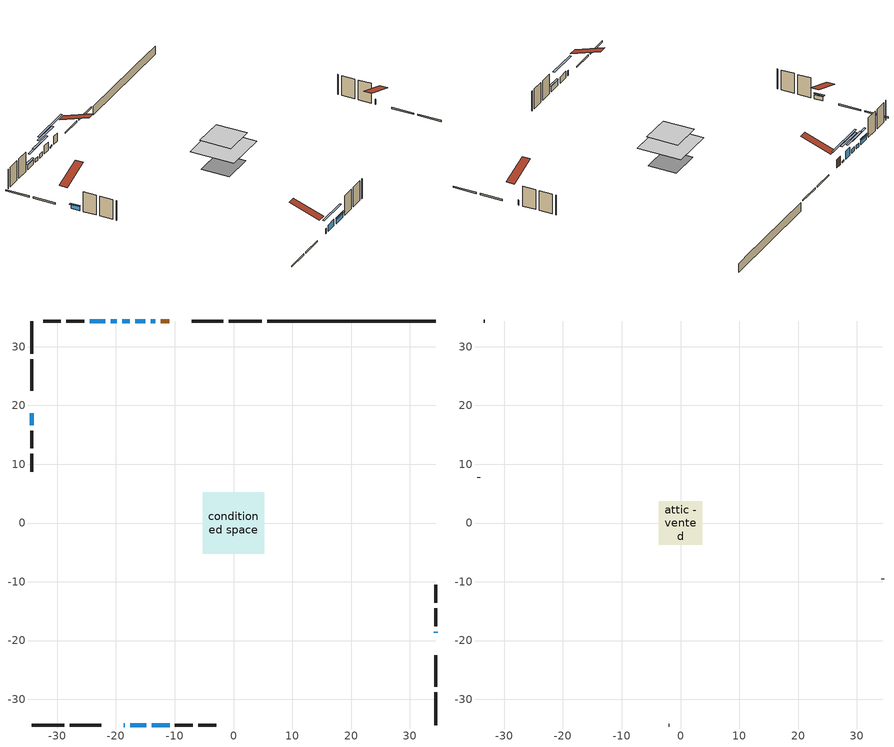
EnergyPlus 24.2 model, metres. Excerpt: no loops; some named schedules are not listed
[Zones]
conditioned space
 floor adiabatic (AdiabaticFloorConstruction): -5.27,-5.27 -5.27,5.27 5.27,5.27 5.27,-5.27 z2.8
 floor foundation (Slab1 construction): -3.81,-3.35 -3.81,3.35 3.81,3.35 3.81,-3.35 z-1.77
 wall outside (RimJoist1 construction): 4.78,34.36 -0.82,34.36 / -34.36,-34.36 -28.76,-34.36 / -34.36,34.36 -34.36,28.76 / 34.36,-34.36 34.36,-28.76 z0.36:0.66
 wall outside (RimJoist2 construction): -1.75,34.36 -7.12,34.36 / -27.83,-34.36 -22.46,-34.36 / -34.36,27.83 -34.36,22.46 / 34.36,-27.83 34.36,-22.46 z0.36:0.66
 wall outside (AdiabaticWallConstruction 1): -10.89,34.36 -12.38,34.36 z0.36:2.39
 wall outside (AdiabaticWallConstruction): -18.69,-34.36 -18.48,-34.36 / 34.36,-18.69 34.36,-18.48 z0.36:1.58; -34.36,18.69 -34.36,16.66 / -17.66,34.36 -18.93,34.36 z0.36:1.38; -13.31,34.36 -14.07,34.36 z0.36:0.72; -15,34.36 -16.73,34.36 z0.36:2.34; -19.86,34.36 -20.87,34.36 z0.36:1.22; -17.55,-34.36 -14.86,-34.36 z0.36:1.94; -21.8,34.36 -24.44,34.36 z0.36:1.56; -13.93,-34.36 -10.88,-34.36 z0.36:1.63
 wall outside (Wall1 construction): -25.36,34.36 -28.42,34.36 / -9.96,-34.36 -6.9,-34.36 / -34.36,15.73 -34.36,12.67 / 34.36,-17.55 34.36,-14.5 z0.36:5.24
 wall outside (Wall2 construction): -29.35,34.36 -32.38,34.36 / -5.97,-34.36 -2.94,-34.36 / -34.36,11.75 -34.36,8.71 / 34.36,-13.57 34.36,-10.53 z0.36:5.24
 wall foundation (FoundationWall1 construction): 5.71,34.36,-1.77 5.71,34.36,0.36 31.5,34.36,0.36 31.5,34.36,0.27 34.36,34.36,0.27 34.36,34.36,-1.77
 window (WindowConstruction 7): -18.69,-34.36 -18.48,-34.36 z0.36:1.58
 window (WindowConstruction 6): -34.36,18.69 -34.36,16.66 z0.36:1.37
 window (WindowConstruction 9): -13.31,34.36 -14.07,34.36 z0.36:0.72
 window (WindowConstruction 8): 34.36,-18.69 34.36,-18.48 z0.36:1.58
 window (WindowConstruction): -15,34.36 -16.73,34.36 z0.36:2.34
 window (WindowConstruction 1): -17.66,34.36 -18.93,34.36 z0.36:1.37
 window (WindowConstruction 2): -19.86,34.36 -20.87,34.36 z0.36:1.22
 window (WindowConstruction 3): -17.55,-34.36 -14.86,-34.36 z0.36:1.94
 window (WindowConstruction 4): -21.8,34.36 -24.43,34.36 z0.36:1.56
 window (WindowConstruction 5): -13.93,-34.36 -10.89,-34.36 z0.36:1.63
 door (Door): -10.89,34.36 -12.38,34.36 z0.36:2.39
 ceiling adiabatic (AdiabaticFloorConstruction): 5.27,-5.27 5.27,5.27 -5.27,5.27 -5.27,-5.27 z2.8
attic - vented
 floor to conditioned space (Floor1 construction Reversed): -3.73,-3.73 -3.73,3.73 3.73,3.73 3.73,-3.73 z5.24
 wall outside (Wall3 construction): -33.31,34.36 -33.43,34.36 / -2.01,-34.36 -1.89,-34.36 / -34.36,7.78 -34.36,7.66 / 34.36,-9.6 34.36,-9.49 z0.36:5.24
 roof outside (Roof1 construction): -9.96,34.36,5.24 -9.96,27.1,7.66 -8.05,27.1,7.66 -8.05,34.36,5.24; -19.62,-34.36,5.24 -19.62,-27.1,7.66 -21.53,-27.1,7.66 -21.53,-34.36,5.24; -34.36,19.62,5.24 -27.1,19.62,7.66 -27.1,21.53,7.66 -34.36,21.53,5.24; 34.36,-19.62,5.24 27.1,-19.62,7.66 27.1,-21.53,7.66 34.36,-21.53,5.24
shading: -34.36,16.46 -34.36,18.89 -34.77,18.89 -34.77,16.46 z1.58; -19,34.36 -8.38,34.36 -8.38,34.77 -19,34.77 z5.65; -19.22,34.36 -12.51,34.36 -12.51,34.77 -19.22,34.77 z4.83; -21.42,34.36 -15.17,34.36 -15.17,34.77 -21.42,34.77 z3.87; -23.36,34.36 -17.37,34.36 -17.37,34.77 -23.36,34.77 z3.71; -12.37,-34.36 -20.04,-34.36 -20.04,-34.77 -12.37,-34.77 z4.43; -24.64,34.36 -21.6,34.36 -21.6,34.77 -24.64,34.77 z1.77; -10.68,-34.36 -14.13,-34.36 -14.13,-34.77 -10.68,-34.77 z1.83
[Building]
Building 1: Terrain=Suburbs
[Site:Location]
Toronto Intl AP_ON: Latitude {deg}=43.68; Longitude {deg}=-79.63; Time Zone {hr}=-5; Elevation {m}=173; Keep Site Location Information=Yes
[Site:GroundTemperature:Shallow]
4.59119, 2.66285, 2.50842, 3.42352, 7.09712, 10.7536, 13.9236, 15.9317, 16.1023, 14.4691, 11.3799, 7.83558
[Site:WaterMainsTemperature]
Calculation Method=Schedule; Temperature Schedule=mains temperature schedule
[Material] Roughness=Rough; Thermal Absorptance=0.9
Name | Thickness {m} | Conductivity {W/m-K} | Density {kg/m3} | Specific Heat {J/kg-K} | Solar Absorptance | Visible Absorptance
asphalt or fiberglass shingles | 0.00635 | 0.162714 | 1121.4 | 1465.45 | 0.4 | 0.4
ceiling loosefill ins | 0.169333 | 0.0480833 | 16.02 | 1046.75 | 0.7 | 0.7
ceiling stud and cavity | 0.1397 | 1.44241 | 65.682 | 1177.47 | 0.7 | 0.7
concrete 4.0 in. | 0.1016 | 1.803125 | 2242.8 | 837.4 | 0.7 | 0.7
concrete 8.0 in. | 0.2032 | 1.803125 | 2242.8 | 837.4 | 0.7 | 0.7
door material | 0.04445 | 0.053851 | 512.64 | 1214.23 | 0.7 | 0.7
exterior vertical ins | 0.0454343 | 0.029427 | 32.04 | 1214.23 | 0.7 | 0.7
floor covering | 0.0127 | 0.0433444 | 54.468 | 1339.84 | 0.6 | 0.6
floor rigid ins; wall rigid ins | 0.512978 | 0.029427 | 32.04 | 1214.23 | 0.7 | 0.7
floor stud and cavity | 0.1397 | 1.75129 | 37.0049 | 1207.88 | 0.7 | 0.7
furniture material conditioned space 1 | 0.1524 | 0.115458 | 640.8 | 1214.23 | 0.6 | 0.6
gypsum board | 0.0127 | 0.160291 | 801 | 837.4 | 0.6 | 0.6
gypsum board 1 | 0.0127 | 0.160291 | 801 | 837.4 | 0.7 | 0.7
osb sheathing 0.5 in. | 0.0127 | 0.115458 | 512.64 | 1214.23 | 0.7 | 0.7
osb sheathing 0.75 in. | 0.01905 | 0.115458 | 512.64 | 1214.23 | 0.7 | 0.7
osb sheathing 2.0 in. | 0.0508 | 0.115458 | 512.64 | 1214.23 | 0.7 | 0.7
rim joist rigid ins | 0.051816 | 0.029427 | 32.04 | 1214.23 | 0.7 | 0.7
rim joist stud and cavity | 0.0508 | 0.0451784 | 125.044 | 1163.47 | 0.6 | 0.6
rim joist stud and cavity 1 | 0.0508 | 0.208183 | 125.044 | 1163.47 | 0.6 | 0.6
wall stud and cavity | 0.1397 | 0.0796569 | 139.0536 | 1170.24 | 0.7 | 0.7
wall stud and cavity 1 | 0.1397 | 0.0910889 | 139.0536 | 1170.24 | 0.7 | 0.7
wall stud and cavity 2 | 0.0889 | 6.9971 | 50.32683 | 1063.81 | 0.6 | 0.6
wall stud and cavity 3 | 0.0889 | 0.380278 | 52.3479 | 1209.89 | 0.7 | 0.7
wall stud and cavity 4 | 0.0889 | 0.391764 | 83.0341 | 1211.67 | 0.7 | 0.7
wood siding | 0.0254 | 0.102417 | 544.68 | 1172.36 | 0.4 | 0.4
wood siding 1 | 0.00254 | 0.102417 | 544.68 | 1172.36 | 0.4 | 0.4
wood siding 2; wood siding 3; wood siding 4 | 0.0254 | 0.102417 | 544.68 | 1172.36 | 0.7 | 0.7
[WindowMaterial:SimpleGlazingSystem]
Name | U-Factor {W/m2-K} | Solar Heat Gain Coefficient
WindowMaterial | 2.88613 | 0.7
WindowMaterial 1 | 2.92814 | 0.66
WindowMaterial 2 | 2.94802 | 0.64
WindowMaterial 3 | 2.881585 | 0.7
WindowMaterial 4 | 2.91679 | 0.67
WindowMaterial 5 | 2.90827 | 0.68
WindowMaterial 6 | 2.938365 | 0.65
WindowMaterial 7 | 6.93965 | 0.69
WindowMaterial 8 | 4.87116 | 0.6
[Construction]
AdiabaticFloorConstruction: floor stud and cavity, floor rigid ins, osb sheathing 0.75 in., floor covering
AdiabaticWallConstruction: wood siding 3, wall rigid ins, wall stud and cavity 3, gypsum board
AdiabaticWallConstruction 1: wood siding 4, wall rigid ins, wall stud and cavity 3, gypsum board
Door: door material
Floor1 construction Reversed: gypsum board, ceiling stud and cavity, ceiling loosefill ins
FoundationWall1 construction: concrete 8.0 in., gypsum board 1
furniture construction conditioned space 1: furniture material conditioned space 1
PartitionWallConstruction: gypsum board, wall stud and cavity 4, gypsum board
RimJoist1 construction: wood siding 2, osb sheathing 2.0 in., rim joist stud and cavity
RimJoist2 construction: wood siding 2, rim joist rigid ins, osb sheathing 2.0 in., rim joist stud and cavity 1
Roof1 construction: asphalt or fiberglass shingles
Slab1 construction: concrete 4.0 in.
Wall1 construction: wood siding, osb sheathing 0.5 in., wall stud and cavity, gypsum board
Wall2 construction: wood siding, osb sheathing 0.5 in., wall stud and cavity 1, gypsum board
Wall3 construction: wood siding 1, wall stud and cavity 2
WindowConstruction: WindowMaterial
WindowConstruction 1: WindowMaterial 1
WindowConstruction 2: WindowMaterial 2
WindowConstruction 3: WindowMaterial 3
WindowConstruction 4: WindowMaterial 4
WindowConstruction 5: WindowMaterial 5
WindowConstruction 6: WindowMaterial 6
WindowConstruction 7; WindowConstruction 8: WindowMaterial 7
WindowConstruction 9: WindowMaterial 8
[Zone] Multiplier=1; Part of Total Floor Area=Yes
Name | Volume {m3}
attic - vented | 21.8269
conditioned space | 405.4
[Space]
Name | Zone | Volume {m3}
attic - vented 1 | attic - vented | 21.8269
conditioned space 1 | conditioned space | 405.4
[ZoneInfiltration:EffectiveLeakageArea]
infil attic - vented 1: Zone or Space=attic - vented 1; Schedule=Always On Discrete; Effective Air Leakage Area {cm2}=2299.03; Stack Coefficient=0.000507409; Wind Coefficient=1.52195e-05
[ZoneMixing]
whole house fan mix: Zone or Space=attic - vented; Schedule=Always On Continuous; Design Flow Rate Calculation Method=Flow/Zone; Design Flow Rate {m3/s}=0; Source Zone or Space=conditioned space
[SurfaceProperty:ExposedFoundationPerimeter]
Slab1: Exposed Perimeter Calculation Method=TotalExposedPerimeter; Total Exposed Perimeter {m}=28.652
[InternalMass] Zone or ZoneList=conditioned space; Space or SpaceList=conditioned space 1
Name | Construction | Surface Area {m2}
furniture mass conditioned space 1 | furniture construction conditioned space 1 | 64.8801
partition wall mass | PartitionWallConstruction | 162.2
[Lights]
interior lighting: Zone or ZoneList or Space or SpaceList=conditioned space 1; Schedule=interior lighting schedule; Design Level Calculation Method=LightingLevel; Lighting Level {W}=343.2; Return Air Fraction=0; Fraction Radiant=0.6; Fraction Visible=0.2; Fraction Replaceable=1
[People]
occupants: Zone or ZoneList or Space or SpaceList=conditioned space 1; Number of People Schedule=occupants schedule; Number of People Calculation Method=People; Number of People=3; Fraction Radiant=0.314171; Sensible Heat Fraction=0.56303; Activity Level Schedule=occupants activity schedule; Carbon Dioxide Generation Rate {m3/s-W}=0; Enable ASHRAE 55 Comfort Warnings=No; Mean Radiant Temperature Calculation Type=EnclosureAveraged
[ElectricEquipment] Zone or ZoneList or Space or SpaceList=conditioned space 1; Design Level Calculation Method=EquipmentLevel
Name | Schedule | Design Level {W} | Fraction Latent | Fraction Radiant | Fraction Lost
clothes dryer | clothes dryer schedule | 140.772 | 0.015 | 0.081 | 0.85
clothes washer | clothes washer schedule | 32.1985 | 0.03 | 0.162 | 0.7
cooking range | cooking range schedule | 215.147 | 0.08 | 0.432 | 0.2
dishwasher | dishwasher schedule | 66.8632 | 0.3 | 0.18 | 0.4
fridge | fridge schedule | 72.9452 | 0 | 0.6 | 0
mech vent house fan | mech vent house fan schedule | 0.95 | 0 | 0 | 1
mech vent house fan cfis | mech vent house fan cfis schedule | 0 | 0 | 0 | 0
misc plug loads | misc plug loads schedule | 494.7 | 0.045 | 0.513 | 0.1
whole house fan | Always On Discrete | 0 | 0 | 0 | 1
[OtherEquipment] Zone or ZoneList or Space or SpaceList=conditioned space 1; Design Level Calculation Method=EquipmentLevel
Name | Fuel Type | Schedule | Design Level {W} | Fraction Latent | Fraction Radiant | Fraction Lost
clothes dryer 1 | Electricity | clothes dryer schedule | 0 | 0.015 | 0.081 | 0.85
cooking range 1 | Electricity | cooking range schedule | 0 | 0.08 | 0.432 | 0.2
general water use latent | None | general water use schedule | 62.594 | 1 | 0 | 0
general water use sensible | None | general water use schedule | -61.6891 | 0 | 0.6 | 0
mech vent house fan latent load | None | Always On Discrete | 0 | 1 | 0 | 0
mech vent house fan sensible load | None | Always On Discrete | 0 | 0 | 0 | 0
water heater energy adjustment1 | NaturalGas | Always On Discrete | 0.01 | 0 | 0 | 1
[ZoneInfiltration:DesignFlowRate] Zone or ZoneList or Space or SpaceList=conditioned space 1; Schedule=Always On Discrete; Design Flow Rate Calculation Method=Flow/Zone; Design Flow Rate {m3/s}=0
infil flow; natural vent flow; whole house fan flow
[AvailabilityManager:Scheduled]
central ac and furnace airloop Availability Manager: Schedule=Always On Discrete
[Foundation:Kiva]
Foundation Kiva 1: Initial Indoor Air Temperature {C}=18; Wall Height Above Grade {m}=0.359999; Wall Depth Below Slab {m}=0.2032; Custom Block Material Name 1=exterior vertical ins; Custom Block Depth 1 {m}=2.13; Custom Block X Position 1 {m}=0.2159; Custom Block Z Position 1 {m}=0
[Foundation:Kiva:Settings]
Soil Conductivity {W/m-K}=0.849921; Soil Density {kg/m3}=1842.3; Soil Specific Heat {J/kg-K}=418.7; Ground Solar Absorptivity=0.9; Ground Thermal Absorptivity=0.9; Ground Surface Roughness {m}=0.03; Far-Field Width {m}=40; Deep-Ground Boundary Condition=ZeroFlux; Deep-Ground Depth {m}=40; Minimum Cell Dimension {m}=0.2; Maximum Cell Growth Coefficient=3; Simulation Timestep=Timestep
[Exterior:Lights]
exterior lighting: Schedule=exterior lighting schedule; Design Level {W}=75.6
[EnergyManagementSystem:GlobalVariable]
central_ac_and_furnace_airloop_Fan_RTF
infil_program_Qfan
infil_program_Qinf
natural_vent_program_Qnv
natural_vent_program_Qwhf
[EnergyManagementSystem:Sensor]
Name | Output:Variable or Output:Meter Index Key | Output:Variable or Output:Meter
airflow_gain | infil flow | Infiltration Sensible Heat Gain Energy
airflow_gain_1 | natural vent flow | Infiltration Sensible Heat Gain Energy
airflow_gain_2 | whole house fan flow | Infiltration Sensible Heat Gain Energy
airflow_loss | infil flow | Infiltration Sensible Heat Loss Energy
airflow_loss_1 | natural vent flow | Infiltration Sensible Heat Loss Energy
airflow_loss_2 | whole house fan flow | Infiltration Sensible Heat Loss Energy
clg_load_cond |  | Cooling:EnergyTransfer:Zone:CONDITIONED SPACE
clg_sp_s; clg_sp_s_1 | cooling setpoint | Schedule Value
clothes_dryer_exhaust_0_sch_s | clothes dryer exhaust 0 schedule | Schedule Value
cool_season | cooling season schedule | Schedule Value
htg_load_cond |  | Heating:EnergyTransfer:Zone:CONDITIONED SPACE
htg_sp_s; htg_sp_s_1 | heating setpoint | Schedule Value
ig_ee_conv | clothes dryer | Electric Equipment Convective Heating Energy
ig_ee_conv_2 | cooking range | Electric Equipment Convective Heating Energy
ig_ee_conv_4 | fridge | Electric Equipment Convective Heating Energy
ig_ee_conv_5 | misc plug loads | Electric Equipment Convective Heating Energy
ig_ee_conv_6 | whole house fan | Electric Equipment Convective Heating Energy
ig_ee_rad | clothes dryer | Electric Equipment Radiant Heating Energy
ig_ee_rad_2 | cooking range | Electric Equipment Radiant Heating Energy
ig_ee_rad_4 | fridge | Electric Equipment Radiant Heating Energy
ig_ee_rad_5 | misc plug loads | Electric Equipment Radiant Heating Energy
ig_ee_rad_6 | whole house fan | Electric Equipment Radiant Heating Energy
ig_lgt_conv | interior lighting | Lights Convective Heating Energy
ig_lgt_rad | interior lighting | Lights Radiant Heating Energy
ig_lgt_vis | interior lighting | Lights Visible Radiation Heating Energy
ig_oe_conv | clothes dryer 1 | Other Equipment Convective Heating Energy
ig_oe_conv_1 | cooking range 1 | Other Equipment Convective Heating Energy
ig_oe_conv_2 | general water use latent | Other Equipment Convective Heating Energy
ig_oe_conv_3 | general water use sensible | Other Equipment Convective Heating Energy
ig_oe_conv_4 | water heater energy adjustment1 | Other Equipment Convective Heating Energy
ig_oe_rad | clothes dryer 1 | Other Equipment Radiant Heating Energy
ig_oe_rad_1 | cooking range 1 | Other Equipment Radiant Heating Energy
ig_oe_rad_2 | general water use latent | Other Equipment Radiant Heating Energy
ig_oe_rad_3 | general water use sensible | Other Equipment Radiant Heating Energy
ig_oe_rad_4 | water heater energy adjustment1 | Other Equipment Radiant Heating Energy
ig_ppl_conv | occupants | People Convective Heating Energy
ig_ppl_rad | occupants | People Radiant Heating Energy
im_conv | furniture mass conditioned space 1 | Surface Inside Face Convection Heat Gain Energy
im_conv_1 | partition wall mass | Surface Inside Face Convection Heat Gain Energy
im_ig | furniture mass conditioned space 1 | Surface Inside Face Internal Gains Radiation Heat Gain Energy
im_ig_1 | partition wall mass | Surface Inside Face Internal Gains Radiation Heat Gain Energy
im_lgt | furniture mass conditioned space 1 | Surface Inside Face Lights Radiation Heat Gain Energy
im_lgt_1 | partition wall mass | Surface Inside Face Lights Radiation Heat Gain Energy
im_sol | furniture mass conditioned space 1 | Surface Inside Face Solar Radiation Heat Gain Energy
im_sol_1 | partition wall mass | Surface Inside Face Solar Radiation Heat Gain Energy
im_surf | furniture mass conditioned space 1 | Surface Inside Face Net Surface Thermal Radiation Heat Gain Energy
im_surf_1 | partition wall mass | Surface Inside Face Net Surface Thermal Radiation Heat Gain Energy
mv_conv | mech vent house fan | Electric Equipment Convective Heating Energy
mv_conv_1 | mech vent house fan cfis | Electric Equipment Convective Heating Energy
mv_conv_2 | mech vent house fan latent load | Other Equipment Convective Heating Energy
mv_conv_3 | mech vent house fan sensible load | Other Equipment Convective Heating Energy
mv_rad | mech vent house fan | Electric Equipment Radiant Heating Energy
mv_rad_1 | mech vent house fan cfis | Electric Equipment Radiant Heating Energy
mv_rad_2 | mech vent house fan latent load | Other Equipment Radiant Heating Energy
mv_rad_3 | mech vent house fan sensible load | Other Equipment Radiant Heating Energy
natural_vent_s | natural vent schedule | Schedule Value
out_pb_s |  | Site Outdoor Air Barometric Pressure
out_wt_s |  | Site Outdoor Air Humidity Ratio
site_vw_s |  | Site Wind Speed
ss_back_out | Window1 | Surface Window Shortwave from Zone Back Out Window Heat Transfer Rate
ss_back_out_1 | Window11 | Surface Window Shortwave from Zone Back Out Window Heat Transfer Rate
ss_back_out_2 | Window13 | Surface Window Shortwave from Zone Back Out Window Heat Transfer Rate
ss_back_out_3 | Window2 | Surface Window Shortwave from Zone Back Out Window Heat Transfer Rate
ss_back_out_4 | Window3 | Surface Window Shortwave from Zone Back Out Window Heat Transfer Rate
ss_back_out_5 | Window4 | Surface Window Shortwave from Zone Back Out Window Heat Transfer Rate
ss_back_out_6 | Window5 | Surface Window Shortwave from Zone Back Out Window Heat Transfer Rate
ss_back_out_7 | Window6 | Surface Window Shortwave from Zone Back Out Window Heat Transfer Rate
ss_back_out_8 | Window7 | Surface Window Shortwave from Zone Back Out Window Heat Transfer Rate
ss_back_out_9 | Window9 | Surface Window Shortwave from Zone Back Out Window Heat Transfer Rate
ss_conv | Door1 | Surface Inside Face Convection Heat Gain Energy
ss_conv_1 | Window1 | Surface Inside Face Convection Heat Gain Energy
ss_conv_10 | Window9 | Surface Inside Face Convection Heat Gain Energy
ss_conv_2 | Window11 | Surface Inside Face Convection Heat Gain Energy
ss_conv_3 | Window13 | Surface Inside Face Convection Heat Gain Energy
ss_conv_4 | Window2 | Surface Inside Face Convection Heat Gain Energy
ss_conv_5 | Window3 | Surface Inside Face Convection Heat Gain Energy
ss_conv_6 | Window4 | Surface Inside Face Convection Heat Gain Energy
ss_conv_7 | Window5 | Surface Inside Face Convection Heat Gain Energy
ss_conv_8 | Window6 | Surface Inside Face Convection Heat Gain Energy
ss_conv_9 | Window7 | Surface Inside Face Convection Heat Gain Energy
ss_ig | Door1 | Surface Inside Face Internal Gains Radiation Heat Gain Energy
ss_ig_1 | Window1 | Surface Inside Face Internal Gains Radiation Heat Gain Energy
ss_ig_10 | Window9 | Surface Inside Face Internal Gains Radiation Heat Gain Energy
ss_ig_2 | Window11 | Surface Inside Face Internal Gains Radiation Heat Gain Energy
ss_ig_3 | Window13 | Surface Inside Face Internal Gains Radiation Heat Gain Energy
ss_ig_4 | Window2 | Surface Inside Face Internal Gains Radiation Heat Gain Energy
ss_ig_5 | Window3 | Surface Inside Face Internal Gains Radiation Heat Gain Energy
ss_ig_6 | Window4 | Surface Inside Face Internal Gains Radiation Heat Gain Energy
ss_ig_7 | Window5 | Surface Inside Face Internal Gains Radiation Heat Gain Energy
ss_ig_8 | Window6 | Surface Inside Face Internal Gains Radiation Heat Gain Energy
ss_ig_9 | Window7 | Surface Inside Face Internal Gains Radiation Heat Gain Energy
ss_lgt | Door1 | Surface Inside Face Lights Radiation Heat Gain Energy
ss_sol | Door1 | Surface Inside Face Solar Radiation Heat Gain Energy
ss_surf | Door1 | Surface Inside Face Net Surface Thermal Radiation Heat Gain Energy
ss_surf_1 | Window1 | Surface Inside Face Net Surface Thermal Radiation Heat Gain Energy
ss_surf_10 | Window9 | Surface Inside Face Net Surface Thermal Radiation Heat Gain Energy
ss_surf_2 | Window11 | Surface Inside Face Net Surface Thermal Radiation Heat Gain Energy
ss_surf_3 | Window13 | Surface Inside Face Net Surface Thermal Radiation Heat Gain Energy
ss_surf_4 | Window2 | Surface Inside Face Net Surface Thermal Radiation Heat Gain Energy
ss_surf_5 | Window3 | Surface Inside Face Net Surface Thermal Radiation Heat Gain Energy
ss_surf_6 | Window4 | Surface Inside Face Net Surface Thermal Radiation Heat Gain Energy
ss_surf_7 | Window5 | Surface Inside Face Net Surface Thermal Radiation Heat Gain Energy
ss_surf_8 | Window6 | Surface Inside Face Net Surface Thermal Radiation Heat Gain Energy
ss_surf_9 | Window7 | Surface Inside Face Net Surface Thermal Radiation Heat Gain Energy
ss_trans_in | Window1 | Surface Window Transmitted Solar Radiation Rate
ss_trans_in_1 | Window11 | Surface Window Transmitted Solar Radiation Rate
ss_trans_in_2 | Window13 | Surface Window Transmitted Solar Radiation Rate
ss_trans_in_3 | Window2 | Surface Window Transmitted Solar Radiation Rate
ss_trans_in_4 | Window3 | Surface Window Transmitted Solar Radiation Rate
ss_trans_in_5 | Window4 | Surface Window Transmitted Solar Radiation Rate
ss_trans_in_6 | Window5 | Surface Window Transmitted Solar Radiation Rate
ss_trans_in_7 | Window6 | Surface Window Transmitted Solar Radiation Rate
ss_trans_in_8 | Window7 | Surface Window Transmitted Solar Radiation Rate
ss_trans_in_9 | Window9 | Surface Window Transmitted Solar Radiation Rate
ss_trans_out | Window1 | Surface Inside Face Initial Transmitted Diffuse Transmitted Out Window Solar Radiation Rate
ss_trans_out_1 | Window11 | Surface Inside Face Initial Transmitted Diffuse Transmitted Out Window Solar Radiation Rate
ss_trans_out_2 | Window13 | Surface Inside Face Initial Transmitted Diffuse Transmitted Out Window Solar Radiation Rate
ss_trans_out_3 | Window2 | Surface Inside Face Initial Transmitted Diffuse Transmitted Out Window Solar Radiation Rate
ss_trans_out_4 | Window3 | Surface Inside Face Initial Transmitted Diffuse Transmitted Out Window Solar Radiation Rate
ss_trans_out_5 | Window4 | Surface Inside Face Initial Transmitted Diffuse Transmitted Out Window Solar Radiation Rate
ss_trans_out_6 | Window5 | Surface Inside Face Initial Transmitted Diffuse Transmitted Out Window Solar Radiation Rate
ss_trans_out_7 | Window6 | Surface Inside Face Initial Transmitted Diffuse Transmitted Out Window Solar Radiation Rate
ss_trans_out_8 | Window7 | Surface Inside Face Initial Transmitted Diffuse Transmitted Out Window Solar Radiation Rate
ss_trans_out_9 | Window9 | Surface Inside Face Initial Transmitted Diffuse Transmitted Out Window Solar Radiation Rate
s_conv | Floor1 | Surface Inside Face Convection Heat Gain Energy
s_conv_1 | FoundationWall1 | Surface Inside Face Convection Heat Gain Energy
s_conv_10 | RimJoist2:270 | Surface Inside Face Convection Heat Gain Energy
s_conv_11 | RimJoist2:90 | Surface Inside Face Convection Heat Gain Energy
s_conv_12 | Slab1 | Surface Inside Face Convection Heat Gain Energy
s_conv_13 | Wall1:0 | Surface Inside Face Convection Heat Gain Energy
s_conv_14 | Wall1:180 | Surface Inside Face Convection Heat Gain Energy
s_conv_15 | Wall1:270 | Surface Inside Face Convection Heat Gain Energy
s_conv_16 | Wall1:90 | Surface Inside Face Convection Heat Gain Energy
s_conv_17 | Wall2:0 | Surface Inside Face Convection Heat Gain Energy
s_conv_18 | Wall2:180 | Surface Inside Face Convection Heat Gain Energy
s_conv_19 | Wall2:270 | Surface Inside Face Convection Heat Gain Energy
s_conv_2 | inferred conditioned ceiling | Surface Inside Face Convection Heat Gain Energy
s_conv_20 | Wall2:90 | Surface Inside Face Convection Heat Gain Energy
s_conv_3 | inferred conditioned floor | Surface Inside Face Convection Heat Gain Energy
s_conv_4 | RimJoist1:0 | Surface Inside Face Convection Heat Gain Energy
s_conv_5 | RimJoist1:180 | Surface Inside Face Convection Heat Gain Energy
s_conv_6 | RimJoist1:270 | Surface Inside Face Convection Heat Gain Energy
s_conv_7 | RimJoist1:90 | Surface Inside Face Convection Heat Gain Energy
s_conv_8 | RimJoist2:0 | Surface Inside Face Convection Heat Gain Energy
s_conv_9 | RimJoist2:180 | Surface Inside Face Convection Heat Gain Energy
s_ig | Floor1 | Surface Inside Face Internal Gains Radiation Heat Gain Energy
s_ig_1 | FoundationWall1 | Surface Inside Face Internal Gains Radiation Heat Gain Energy
s_ig_10 | RimJoist2:270 | Surface Inside Face Internal Gains Radiation Heat Gain Energy
s_ig_11 | RimJoist2:90 | Surface Inside Face Internal Gains Radiation Heat Gain Energy
